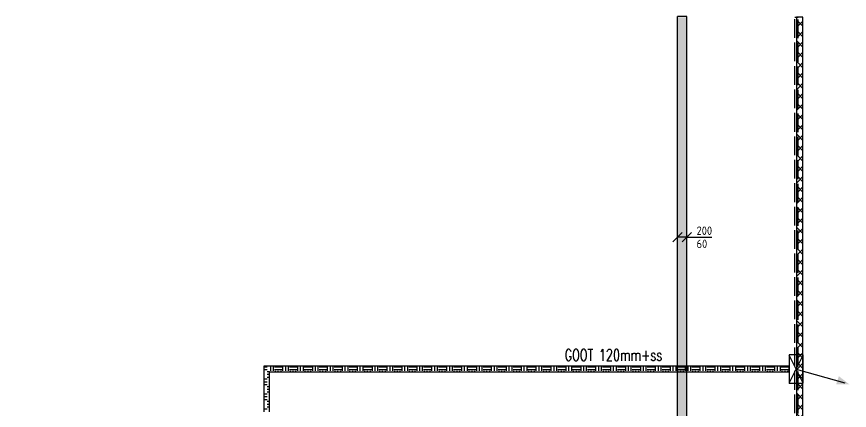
# Model space of a CAD drawing. Header units: millimetres. Extents: x -3262 to 112658, y 0 to 217318.
# Drawn here: x 94922 to 112658, y 72207 to 80601 of the extents above; entities that cross this region are included whole.
import ezdxf

# ---------------------------------------------------------------- set-up
doc = ezdxf.new("R2010")
doc.units = ezdxf.units.MM
doc.header["$LTSCALE"] = 100
doc.linetypes.add('E_GOOT3', pattern=[5, 4, -1])
for name, color, linetype in [('ByLayer', 2, 'Continuous'), ('EL6131--_ENERGIEBEDR (1996)', 2, 'Continuous'), ('EL6131--_GEBOUWINST (1996)', 2, 'Continuous'), ('EL6131--_KG_D', 3, 'Continuous'), ('EL6131--_WG', 3, 'Continuous'), ('EM6131--_KG', 1, 'Continuous')]:
    doc.layers.add(name, color=color, linetype=linetype)
doc.styles.add('CofelyArial', font='arial.ttf')
doc.styles.add('ROMANS', font='ROMANS', dxfattribs={"width": 0.7})
doc.styles.add('STABICAD-018', font='ISOCP.SHX', dxfattribs={"height": 1.8})

# ---------------------------------------------------------------- blocks, each defined once
blk = doc.blocks.new('PIJL-UIT')
at = {"layer": 'ByLayer', "color": 2}
blk.add_line((0, 0), (2.92, 10.41), dxfattribs=at)
blk.add_solid([(3.23, 11.35), (1.51, 9.11), (3.24, 8.54)], dxfattribs=at)
blk = doc.blocks.new('NV-1')
at = {"layer": 'ByLayer'}
for p, q in [((0, 4), (7.91, 0)), ((0, 0), (7.91, 4))]:
    blk.add_line(p, q, dxfattribs=at)
blk.add_lwpolyline([(0, 0), (8, 0), (8, 4), (0, 4)], close=True, dxfattribs=at)
blk = doc.blocks.new('*X51')
at = {"color": 0}
for p, q in [((77542, 14344), (77645, 14447)), ((77617, 14307), (77542, 14382)), ((77838, 14307), (77698, 14447)), ((77726, 14307), (77866, 14447)), ((78059, 14307), (77919, 14447)), ((77947, 14307), (78087, 14447)), ((78280, 14307), (78140, 14447)), ((78168, 14307), (78308, 14447)), ((78501, 14307), (78361, 14447)), ((78389, 14307), (78529, 14447)), ((78722, 14307), (78582, 14447)), ((78610, 14307), (78750, 14447)), ((78943, 14307), (78803, 14447)), ((78831, 14307), (78971, 14447)), ((79164, 14307), (79024, 14447)), ((79052, 14307), (79192, 14447)), ((79385, 14307), (79245, 14447)), ((79273, 14307), (79413, 14447)), ((79606, 14307), (79466, 14447)), ((79494, 14307), (79634, 14447)), ((79826, 14307), (79686, 14447)), ((79714, 14307), (79854, 14447)), ((80047, 14307), (79907, 14447)), ((79935, 14307), (80075, 14447)), ((80268, 14307), (80128, 14447)), ((80156, 14307), (80296, 14447)), ((80489, 14307), (80349, 14447)), ((80377, 14307), (80517, 14447)), ((80710, 14307), (80570, 14447)), ((80598, 14307), (80738, 14447)), ((80931, 14307), (80791, 14447)), ((80819, 14307), (80959, 14447)), ((81152, 14307), (81012, 14447)), ((81040, 14307), (81180, 14447)), ((81373, 14307), (81233, 14447)), ((81261, 14307), (81401, 14447)), ((81594, 14307), (81454, 14447)), ((81482, 14307), (81622, 14447)), ((81815, 14307), (81675, 14447)), ((81703, 14307), (81843, 14447)), ((82036, 14307), (81896, 14447)), ((81924, 14307), (82064, 14447)), ((82257, 14307), (82117, 14447)), ((82145, 14307), (82285, 14447)), ((82478, 14307), (82338, 14447)), ((82366, 14307), (82506, 14447)), ((82699, 14307), (82559, 14447)), ((82587, 14307), (82727, 14447)), ((82920, 14307), (82780, 14447)), ((82808, 14307), (82948, 14447)), ((83141, 14307), (83001, 14447)), ((83029, 14307), (83169, 14447)), ((83362, 14307), (83222, 14447)), ((83250, 14307), (83390, 14447)), ((83583, 14307), (83443, 14447)), ((83471, 14307), (83611, 14447)), ((83804, 14307), (83664, 14447)), ((83692, 14307), (83832, 14447)), ((84025, 14307), (83885, 14447)), ((83913, 14307), (84053, 14447)), ((84246, 14307), (84106, 14447)), ((84134, 14307), (84274, 14447)), ((84467, 14307), (84327, 14447)), ((84355, 14307), (84495, 14447)), ((84688, 14307), (84548, 14447)), ((84576, 14307), (84716, 14447)), ((84909, 14307), (84769, 14447)), ((84797, 14307), (84937, 14447)), ((85130, 14307), (84990, 14447)), ((85018, 14307), (85158, 14447)), ((85351, 14307), (85211, 14447)), ((85239, 14307), (85379, 14447)), ((85572, 14307), (85432, 14447)), ((85460, 14307), (85600, 14447)), ((85793, 14307), (85653, 14447)), ((85681, 14307), (85821, 14447)), ((86014, 14307), (85874, 14447)), ((85902, 14307), (86042, 14447)), ((86235, 14307), (86095, 14447)), ((86123, 14307), (86263, 14447)), ((86456, 14307), (86316, 14447)), ((86344, 14307), (86484, 14447)), ((86677, 14307), (86537, 14447)), ((86565, 14307), (86705, 14447)), ((86898, 14307), (86758, 14447)), ((86786, 14307), (86926, 14447)), ((87119, 14307), (86979, 14447)), ((87007, 14307), (87147, 14447)), ((87340, 14307), (87200, 14447)), ((87227, 14307), (87367, 14447)), ((87560, 14307), (87420, 14447)), ((87448, 14307), (87588, 14447)), ((87781, 14307), (87641, 14447)), ((87669, 14307), (87809, 14447)), ((88002, 14307), (87862, 14447)), ((87890, 14307), (88030, 14447)), ((88223, 14307), (88083, 14447)), ((88111, 14307), (88251, 14447)), ((88444, 14307), (88304, 14447)), ((88332, 14307), (88472, 14447)), ((88665, 14307), (88525, 14447)), ((88553, 14307), (88693, 14447)), ((88886, 14307), (88746, 14447)), ((88774, 14307), (88914, 14447)), ((89107, 14307), (88967, 14447)), ((88995, 14307), (89135, 14447)), ((89328, 14307), (89188, 14447)), ((89216, 14307), (89356, 14447)), ((89549, 14307), (89409, 14447)), ((89437, 14307), (89577, 14447)), ((89770, 14307), (89630, 14447)), ((89658, 14307), (89798, 14447)), ((89991, 14307), (89851, 14447)), ((89879, 14307), (90019, 14447)), ((90212, 14307), (90072, 14447)), ((90100, 14307), (90240, 14447)), ((90433, 14307), (90293, 14447)), ((90321, 14307), (90461, 14447)), ((90654, 14307), (90514, 14447)), ((90542, 14307), (90682, 14447)), ((90875, 14307), (90735, 14447)), ((90763, 14307), (90903, 14447)), ((91096, 14307), (90956, 14447)), ((90984, 14307), (91124, 14447)), ((91317, 14307), (91177, 14447)), ((91205, 14307), (91345, 14447)), ((91538, 14307), (91398, 14447)), ((91426, 14307), (91566, 14447)), ((91759, 14307), (91619, 14447)), ((91647, 14307), (91787, 14447)), ((91842, 14445), (91840, 14447))]:
    blk.add_line(p, q, dxfattribs=at)
blk = doc.blocks.new('*X58')
at = {"color": 0}
for p, q in [((47288, 23793), (47288, 23864)), ((47327, 23744), (47327, 23793)), ((47387, 23744), (47387, 23793)), ((47446, 23744), (47446, 23793)), ((47486, 23793), (47486, 23864)), ((47546, 23793), (47546, 23864)), ((47605, 23793), (47605, 23864)), ((47645, 23744), (47645, 23793)), ((47704, 23744), (47704, 23793)), ((47764, 23744), (47764, 23793)), ((47804, 23793), (47804, 23864)), ((47863, 23793), (47863, 23864)), ((47923, 23793), (47923, 23864)), ((47962, 23744), (47962, 23793)), ((48022, 23744), (48022, 23793)), ((48081, 23744), (48081, 23793)), ((48121, 23793), (48121, 23864)), ((48181, 23793), (48181, 23864)), ((48082, 23614), (48101, 23614)), ((48101, 23713), (48202, 23713)), ((48101, 23654), (48202, 23654)), ((48121, 23475), (48121, 23634)), ((48181, 23475), (48181, 23634)), ((48082, 23555), (48101, 23555)), ((48082, 23495), (48101, 23495)), ((48101, 23455), (48202, 23455)), ((48082, 23297), (48101, 23297)), ((48082, 23237), (48101, 23237)), ((48101, 23396), (48202, 23396)), ((48101, 23336), (48202, 23336)), ((48121, 23158), (48121, 23316)), ((48181, 23158), (48181, 23316)), ((48082, 23178), (48101, 23178)), ((48101, 23138), (48202, 23138)), ((48101, 23078), (48202, 23078)), ((48082, 22979), (48101, 22979)), ((48082, 22920), (48101, 22920)), ((48101, 23019), (48202, 23019)), ((48121, 22840), (48121, 22999)), ((48181, 22840), (48181, 22999)), ((48082, 22860), (48101, 22860)), ((48101, 22820), (48202, 22820)), ((48101, 22761), (48202, 22761)), ((48082, 22662), (48101, 22662)), ((48082, 22602), (48101, 22602)), ((48082, 22542), (48101, 22542)), ((48101, 22701), (48202, 22701)), ((48121, 22523), (48121, 22681)), ((48181, 22523), (48181, 22681)), ((48101, 22503), (48202, 22503)), ((48101, 22443), (48202, 22443)), ((48101, 22384), (48202, 22384)), ((48121, 22205), (48121, 22364)), ((48181, 22205), (48181, 22364)), ((48082, 22344), (48101, 22344)), ((48082, 22285), (48101, 22285)), ((48082, 22225), (48101, 22225)), ((48101, 22185), (48202, 22185)), ((48082, 22027), (48101, 22027)), ((48101, 22126), (48202, 22126)), ((48101, 22066), (48202, 22066)), ((48121, 21888), (48121, 22046)), ((48181, 21888), (48181, 22046)), ((48082, 21967), (48101, 21967)), ((48082, 21908), (48101, 21908)), ((48101, 21868), (48202, 21868)), ((48082, 21709), (48101, 21709)), ((48082, 21650), (48101, 21650)), ((48101, 21808), (48202, 21808)), ((48101, 21749), (48202, 21749)), ((48121, 21570), (48121, 21729)), ((48181, 21570), (48181, 21729)), ((48082, 21590), (48101, 21590)), ((48101, 21550), (48202, 21550)), ((48101, 21491), (48202, 21491)), ((48082, 21392), (48101, 21392)), ((48082, 21332), (48101, 21332)), ((48101, 21431), (48202, 21431)), ((48121, 21253), (48121, 21411)), ((48181, 21253), (48181, 21411)), ((48082, 21272), (48101, 21272)), ((48101, 21233), (48202, 21233)), ((48101, 21173), (48202, 21173)), ((48101, 21114), (48202, 21114)), ((48082, 21074), (48101, 21074)), ((48082, 21015), (48101, 21015)), ((48082, 20955), (48101, 20955)), ((48121, 20935), (48121, 21094)), ((48181, 20935), (48181, 21094)), ((48082, 20757), (48101, 20757)), ((48101, 20915), (48202, 20915)), ((48101, 20856), (48202, 20856)), ((48101, 20796), (48202, 20796)), ((48121, 20618), (48121, 20776)), ((48181, 20618), (48181, 20776)), ((48082, 20697), (48101, 20697)), ((48082, 20638), (48101, 20638)), ((48101, 20598), (48202, 20598)), ((48082, 20439), (48101, 20439)), ((48101, 20538), (48202, 20538)), ((48101, 20479), (48202, 20479)), ((48121, 20300), (48121, 20459)), ((48181, 20300), (48181, 20459)), ((48082, 20380), (48101, 20380)), ((48082, 20320), (48101, 20320)), ((48101, 20280), (48202, 20280)), ((48101, 20221), (48202, 20221)), ((48082, 20122), (48101, 20122)), ((48082, 20062), (48101, 20062)), ((48101, 20161), (48202, 20161)), ((48121, 19983), (48121, 20141)), ((48181, 19983), (48181, 20141)), ((48082, 20002), (48101, 20002)), ((48101, 19963), (48202, 19963)), ((48101, 19903), (48202, 19903)), ((48082, 19804), (48101, 19804)), ((48082, 19745), (48101, 19745)), ((48101, 19844), (48202, 19844)), ((48121, 19665), (48121, 19824)), ((48181, 19665), (48181, 19824)), ((48082, 19685), (48101, 19685)), ((48101, 19645), (48202, 19645)), ((48101, 19586), (48202, 19586)), ((48101, 19526), (48202, 19526)), ((48082, 19487), (48101, 19487)), ((48082, 19427), (48101, 19427)), ((48082, 19368), (48101, 19368)), ((48121, 19348), (48121, 19506)), ((48181, 19348), (48181, 19506)), ((48082, 19169), (48101, 19169)), ((48101, 19328), (48202, 19328)), ((48101, 19268), (48202, 19268)), ((48101, 19209), (48202, 19209)), ((48121, 19030), (48121, 19189)), ((48181, 19030), (48181, 19189)), ((48082, 19110), (48101, 19110)), ((48082, 19050), (48101, 19050)), ((48101, 19010), (48202, 19010)), ((48082, 18852), (48101, 18852)), ((48101, 18951), (48202, 18951)), ((48101, 18891), (48202, 18891)), ((48121, 18713), (48121, 18871)), ((48181, 18713), (48181, 18871)), ((48082, 18792), (48101, 18792)), ((48082, 18732), (48101, 18732)), ((48101, 18693), (48202, 18693)), ((48101, 18633), (48202, 18633)), ((48082, 18534), (48101, 18534)), ((48082, 18475), (48101, 18475)), ((48101, 18574), (48202, 18574)), ((48121, 18395), (48121, 18554)), ((48181, 18395), (48181, 18554)), ((48082, 18415), (48101, 18415)), ((48101, 18375), (48202, 18375)), ((48101, 18316), (48202, 18316)), ((48082, 18217), (48101, 18217)), ((48082, 18157), (48101, 18157)), ((48082, 18098), (48101, 18098)), ((48101, 18256), (48202, 18256)), ((48121, 18078), (48121, 18236)), ((48181, 18078), (48181, 18236)), ((48101, 18058), (48202, 18058)), ((48101, 17998), (48202, 17998)), ((48101, 17939), (48202, 17939)), ((48121, 17760), (48121, 17919)), ((48181, 17760), (48181, 17919)), ((48082, 17899), (48101, 17899)), ((48082, 17840), (48101, 17840)), ((48082, 17780), (48101, 17780)), ((48101, 17740), (48202, 17740)), ((48082, 17582), (48101, 17582)), ((48101, 17681), (48202, 17681)), ((48101, 17621), (48202, 17621)), ((48121, 17443), (48121, 17601)), ((48181, 17443), (48181, 17601)), ((48082, 17522), (48101, 17522)), ((48082, 17462), (48101, 17462)), ((48101, 17423), (48202, 17423)), ((48082, 17264), (48101, 17264)), ((48082, 17205), (48101, 17205)), ((48101, 17363), (48202, 17363)), ((48101, 17304), (48202, 17304)), ((48121, 17125), (48121, 17284)), ((48181, 17125), (48181, 17284)), ((48082, 17145), (48101, 17145)), ((48101, 17105), (48202, 17105)), ((48101, 17046), (48202, 17046)), ((48082, 16947), (48101, 16947)), ((48082, 16887), (48101, 16887)), ((48101, 16986), (48202, 16986)), ((48121, 16808), (48121, 16966)), ((48181, 16808), (48181, 16966)), ((48082, 16828), (48101, 16828)), ((48101, 16788), (48202, 16788)), ((48101, 16728), (48202, 16728)), ((48082, 16629), (48101, 16629)), ((48082, 16570), (48101, 16570)), ((48082, 16510), (48101, 16510)), ((48101, 16669), (48202, 16669)), ((48121, 16490), (48121, 16649)), ((48181, 16490), (48181, 16649)), ((48101, 16470), (48202, 16470)), ((48101, 16411), (48202, 16411)), ((48101, 16351), (48202, 16351)), ((48121, 16173), (48121, 16331)), ((48181, 16173), (48181, 16331)), ((48082, 16312), (48101, 16312)), ((48082, 16252), (48101, 16252)), ((48082, 16192), (48101, 16192)), ((48101, 16153), (48202, 16153)), ((48082, 15994), (48101, 15994)), ((48101, 16093), (48202, 16093)), ((48101, 16034), (48202, 16034)), ((48121, 15855), (48121, 16014)), ((48181, 15855), (48181, 16014)), ((48082, 15935), (48101, 15935)), ((48082, 15875), (48101, 15875)), ((48101, 15835), (48202, 15835)), ((48082, 15677), (48101, 15677)), ((48082, 15617), (48101, 15617)), ((48101, 15776), (48202, 15776)), ((48101, 15716), (48202, 15716)), ((48121, 15538), (48121, 15696)), ((48181, 15538), (48181, 15696)), ((48082, 15558), (48101, 15558)), ((48101, 15518), (48202, 15518)), ((48101, 15458), (48202, 15458)), ((48082, 15359), (48101, 15359)), ((48082, 15300), (48101, 15300)), ((48101, 15399), (48202, 15399)), ((48121, 15220), (48121, 15379)), ((48181, 15220), (48181, 15379)), ((48082, 15240), (48101, 15240)), ((48101, 15200), (48202, 15200)), ((48101, 15141), (48202, 15141)), ((48101, 15081), (48202, 15081)), ((48082, 15042), (48101, 15042)), ((48082, 14982), (48101, 14982)), ((48082, 14922), (48101, 14922)), ((48121, 14903), (48121, 15061)), ((48181, 14903), (48181, 15061)), ((48082, 14724), (48101, 14724)), ((48101, 14883), (48202, 14883)), ((48101, 14823), (48202, 14823)), ((48101, 14764), (48202, 14764)), ((48121, 14585), (48121, 14744)), ((48181, 14585), (48181, 14744)), ((48082, 14665), (48101, 14665)), ((48082, 14605), (48101, 14605)), ((48101, 14565), (48202, 14565)), ((48082, 14407), (48101, 14407)), ((48101, 14506), (48202, 14506)), ((48101, 14446), (48202, 14446)), ((48121, 14268), (48121, 14426)), ((48181, 14268), (48181, 14426)), ((48082, 14347), (48101, 14347)), ((48082, 14288), (48101, 14288)), ((48101, 14248), (48202, 14248)), ((48082, 14089), (48101, 14089)), ((48082, 14030), (48101, 14030)), ((48101, 14188), (48202, 14188)), ((48101, 14129), (48202, 14129)), ((48121, 13950), (48121, 14109)), ((48181, 13950), (48181, 14109)), ((48082, 13970), (48101, 13970)), ((48101, 13930), (48202, 13930)), ((48101, 13871), (48202, 13871)), ((48082, 13772), (48101, 13772)), ((48082, 13712), (48101, 13712)), ((48101, 13811), (48202, 13811)), ((48121, 13633), (48121, 13791)), ((48181, 13633), (48181, 13791)), ((48082, 13652), (48101, 13652)), ((48101, 13613), (48202, 13613)), ((48101, 13553), (48202, 13553)), ((48101, 13494), (48202, 13494)), ((48082, 13454), (48101, 13454)), ((48082, 13395), (48101, 13395)), ((48082, 13335), (48101, 13335)), ((48121, 13315), (48121, 13474)), ((48181, 13315), (48181, 13474)), ((48082, 13137), (48101, 13137)), ((48101, 13295), (48202, 13295)), ((48101, 13236), (48202, 13236)), ((48101, 13176), (48202, 13176)), ((48121, 12998), (48121, 13156)), ((48181, 12998), (48181, 13156)), ((48082, 13077), (48101, 13077)), ((48082, 13018), (48101, 13018)), ((48101, 12978), (48202, 12978)), ((48082, 12819), (48101, 12819)), ((48101, 12918), (48202, 12918)), ((48101, 12859), (48202, 12859)), ((48121, 12680), (48121, 12839)), ((48181, 12680), (48181, 12839)), ((48082, 12760), (48101, 12760)), ((48082, 12700), (48101, 12700))]:
    blk.add_line(p, q, dxfattribs=at)
blk = doc.blocks.new('*U146')
at = {"color": 0, "linetype": 'Continuous'}
for p, q in [((0, 100, -2730), (21131, 100, -2730)), ((0, -100, -2730), (0, 100, -2730)), ((21131, -100, -2730), (21131, 100, -2730)), ((0, -100, -2730), (21131, -100, -2730))]:
    blk.add_line(p, q, dxfattribs=at)
at = {"color": 1, "style": 'CofelyArial'}
for tag in ['CODE', 'POSITIONCODE', 'SECTIONCODE']:
    blk.add_attdef(tag, (109099, 59457, 2730), '', height=1.8, dxfattribs=at)
blk = doc.blocks.new('*U150')
at = {"color": 0, "linetype": 'Continuous'}
for p, q in [((-300, -100, -2730), (-100, 100, -2730)), ((0, 0, -2730), (-200, 0, -2730)), ((-100, -100, -2730), (100, 100, -2730)), ((0, 0, -2730), (104, 0, -2730)), ((104, 0, -2730), (532, 0, -2730))]:
    blk.add_line(p, q, dxfattribs=at)
at = {"color": 0, "linetype": 'Continuous', "style": 'STABICAD-018'}
for s, p in [('200', (204, 50, -2730)), ('60', (204, -230, -2730))]:
    blk.add_text(s, height=180, dxfattribs=at).set_placement(p)
at = {"color": 1, "style": 'CofelyArial'}
blk.add_attdef('CODE', (109199, 75897, 2730), '', height=1.8, dxfattribs=at)

msp = doc.modelspace()

# ---------------------------------------------------------------- hatches: boundary and pattern name
at = {"layer": 'EL6131--_ENERGIEBEDR (1996)', "linetype": 'Continuous'}
h = msp.add_hatch(dxfattribs=at)
h.set_pattern_fill('STARS', color=1, scale=25)
h.set_pattern_definition([(0, (-37894.94, -25900.56), (0, 137.48153), [79.375, -79.375]), (60, (-37894.94, -25900.56), (-119.0625, 68.74077), [79.375, -79.375]), (120, (-37855.26, -25831.82), (-119.0625, -68.74077), [79.375, -79.375])])
h.paths.add_polyline_path([(108999, 59469), (97348, 59469), (95560, 61258), (91320, 61258), (91320, 62913), (90172, 62913), (90172, 62713), (91120, 62713), (91120, 61058), (95477, 61058), (97265, 59269), (109199, 59269), (109199, 80588), (108999, 80588)])

# ---------------------------------------------------------------- linework, layer by layer
at = {"layer": 'EL6131--_ENERGIEBEDR (1996)'}
msp.add_lwpolyline([(100304, 72179), (100304, 73029), (103726, 73029), (103726, 73029), (103796, 73029), (103796, 73029), (111373, 73029), (111373, 73149), (100184, 73149), (100184, 72179)], dxfattribs=at)
at = {"layer": 'EL6131--_GEBOUWINST (1996)', "color": 2, "linetype": 'Continuous'}
msp.add_lwpolyline([(111670, 66289), (111670, 80589), (111530, 80589), (111530, 66289)], close=True, dxfattribs=at)
at = {"layer": 'EL6131--_WG', "linetype": 'E_GOOT3'}
for p, q in [((111500, 59148), (111500, 80586)), ((111500, 80586), (111570, 80586)), ((111570, 59139), (111570, 80586))]:
    msp.add_line(p, q, dxfattribs=at)

# ---------------------------------------------------------------- block references
at = {"layer": 'EL6131--_ENERGIEBEDR (1996)', "color": 2, "linetype": 'Continuous', "xscale": 75, "yscale": 75, "zscale": 75, "rotation": 90}
msp.add_blockref('NV-1', (111673, 72789), dxfattribs=at)
at = {"layer": 'EL6131--_ENERGIEBEDR (1996)', "color": 1, "linetype": 'Continuous', "rotation": 90}
msp.add_blockref('*X58', (124048, 24948), dxfattribs=at)
at = {"layer": 'EL6131--_ENERGIEBEDR (1996)', "color": 1, "linetype": 'Continuous', "xscale": 100, "yscale": 100, "zscale": 100, "rotation": 270}
msp.add_blockref('PIJL-UIT', (111523, 73086), dxfattribs=at)
at = {"layer": 'EL6131--_GEBOUWINST (1996)', "color": 1, "linetype": 'Continuous', "rotation": 90}
msp.add_blockref('*X51', (125977, -11253), dxfattribs=at)
at = {"layer": 'EL6131--_KG_D', "linetype": 'Continuous', "rotation": 90.00000000002507}
msp.add_blockref('*U146', (109099, 59469, 2730), dxfattribs=at)
at = {"layer": 'EM6131--_KG', "linetype": 'Continuous'}
msp.add_blockref('*U150', (109199, 75897, 2730), dxfattribs=at)

# ---------------------------------------------------------------- texts
at = {"layer": 'EL6131--_ENERGIEBEDR (1996)', "color": 1, "linetype": 'Continuous', "style": 'ROMANS', "width": 0.7}
msp.add_text('GOOT 120mm+ss', height=250, dxfattribs=at).set_placement((106595, 73262))

doc.saveas('drawing.dxf')
